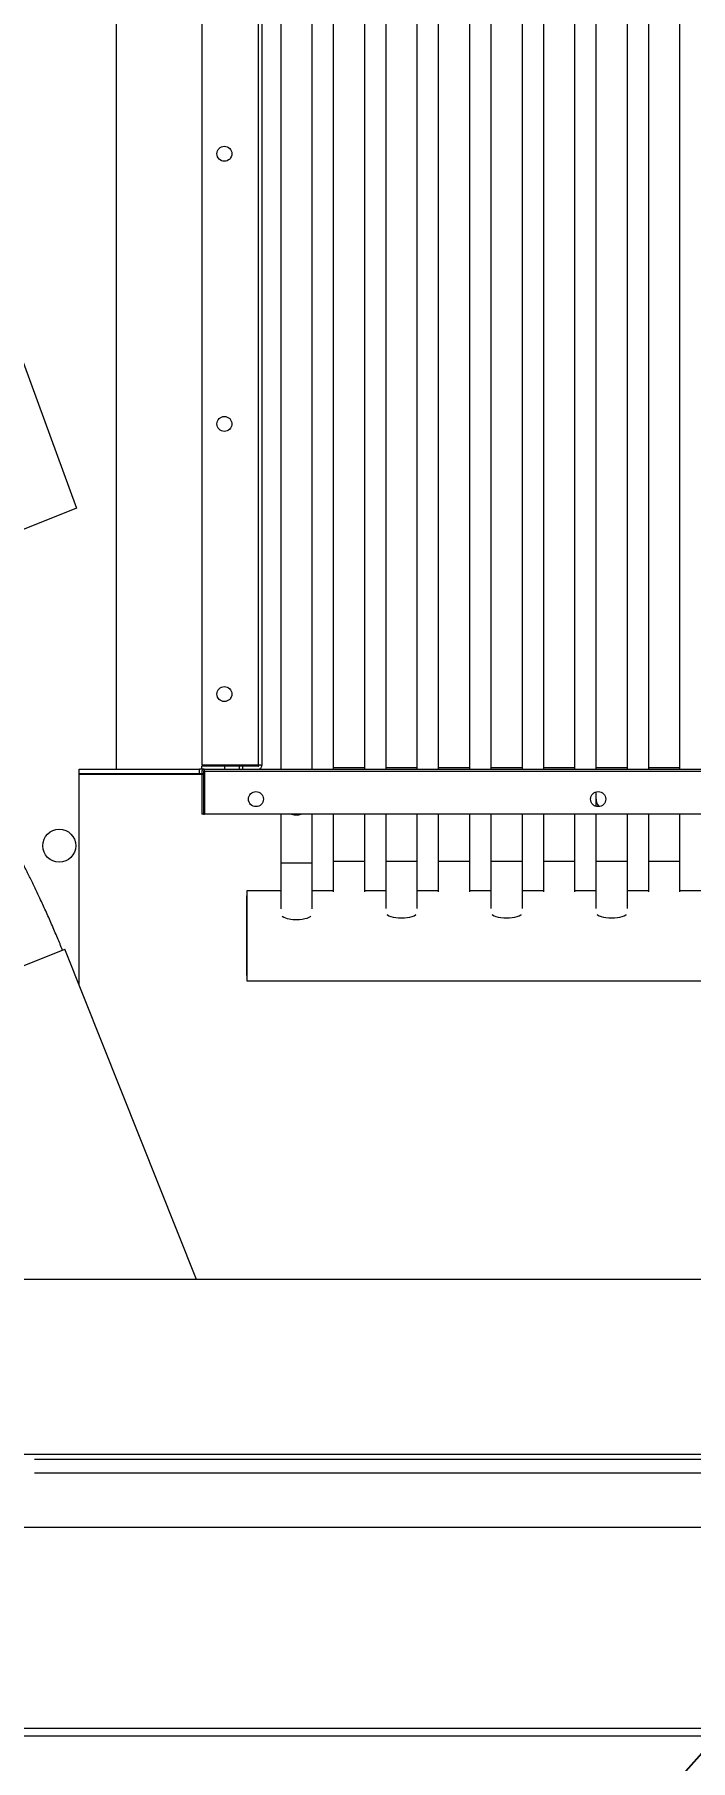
# Model space of a CAD drawing. Extents: x -2187 to 96136, y -11110 to 52208.
# Drawn here: x 51301 to 51738, y 18395 to 19545 of the extents above; entities that cross this region are included whole.
import ezdxf

# ---------------------------------------------------------------- set-up
doc = ezdxf.new("R2010")
doc.units = 0
doc.header["$LTSCALE"] = 1000
doc.header["$MEASUREMENT"] = 0
doc.linetypes.add('ACAD_ISO02W100', pattern=[15, 12, -3])
doc.layers.add('洗衣房设备', color=4, linetype='Continuous')
doc.styles.add('-黑体', font='simhei.ttf')
doc.styles.add('HZHT', font='hztxt_e.shx', dxfattribs={"width": 1.5, "bigfont": 'hztxt.shx'})
doc.dimstyles.new('75', dxfattribs={"dimscale": 100, "dimtxt": 3, "dimasz": 1, "dimexe": 1, "dimexo": 1, "dimgap": 0.2, "dimtad": 1, "dimdec": 0, "dimrnd": 10, "dimzin": 0, "dimdsep": 46, "dimtxsty": 'HZHT', "dimblk1": 'ARCHTICK', "dimblk2": 'ARCHTICK', "dimsah": 1, "dimcen": 1, "dimdle": 0.5, "dimclrd": 1, "dimclre": 1, "dimadec": 0, "dimazin": 0, "dimtfac": 1, "dimtdec": 0, "dimtix": 1, "dimtmove": 2, "dimatfit": 3, "dimfxl": 0, "dimtolj": 1, "dimtzin": 0, "dimarcsym": 0})

# ---------------------------------------------------------------- blocks, each defined once
blk = doc.blocks.new('_ArchTick')
at = {"color": 0, "linetype": 'ByBlock', "const_width": 0.4}
blk.add_lwpolyline([(-0.5, -0.5), (0.5, 0.5)], dxfattribs=at)
blk = doc.blocks.new('*D129')
at = {"color": 1, "linetype": 'ACAD_ISO02W100', "lineweight": -2, "ltscale": 750}
for p, q in [((50290.1, 18544.5), (50290.1, 17223.5)), ((52300.1, 18544.5), (52300.1, 17223.5)), ((50240.1, 17323.5), (50759.4, 17323.5)), ((52350.1, 17323.5), (51628.6, 17323.5))]:
    blk.add_line(p, q, dxfattribs=at)
at = {"layer": 'Defpoints', "color": 0, "linetype": 'ACAD_ISO02W100', "ltscale": 750}
for p in [(50290.1, 18644.5), (52300.1, 18644.5), (52300.1, 17323.5)]:
    blk.add_point(p, dxfattribs=at)
at = {"color": 1, "linetype": 'ACAD_ISO02W100', "lineweight": -2, "ltscale": 750, "xscale": 100, "yscale": 100, "zscale": 100, "rotation": 180}
blk.add_blockref('_ArchTick', (50290.1, 17323.5), dxfattribs=at)
at = {"color": 1, "linetype": 'ACAD_ISO02W100', "lineweight": -2, "ltscale": 750, "xscale": 100, "yscale": 100, "zscale": 100}
blk.add_blockref('_ArchTick', (52300.1, 17323.5), dxfattribs=at)
at = {"color": 0, "linetype": 'ACAD_ISO02W100', "ltscale": 750, "insert": (51194, 17475.1), "char_height": 300, "attachment_point": 2, "style": '-黑体'}
blk.add_mtext('\\A1;2070', dxfattribs=at)

msp = doc.modelspace()

# ---------------------------------------------------------------- linework, layer by layer
at = {"color": 7, "linetype": 'Continuous', "lineweight": 15}
for p, q in [((51355.097, 20058.501), (51355.097, 19055.501)), ((51464.597, 20055.501), (51464.597, 19055.501)), ((51485.597, 19055.501), (51485.597, 20055.501)), ((51499.597, 20055.501), (51499.597, 19056.501)), ((51520.597, 19056.501), (51520.597, 20055.501)), ((51534.597, 20055.501), (51534.597, 19056.501)), ((51555.597, 19056.501), (51555.597, 20055.501)), ((51569.597, 20055.501), (51569.597, 19056.501)), ((51590.597, 19056.501), (51590.597, 20055.501)), ((51604.597, 20055.501), (51604.597, 19056.501)), ((51625.597, 19056.501), (51625.597, 20055.501)), ((51639.597, 20055.501), (51639.597, 19056.501)), ((51660.597, 19056.501), (51660.597, 20055.501)), ((51674.597, 20055.501), (51674.597, 19056.501)), ((51695.597, 19056.501), (51695.597, 20055.501)), ((51709.597, 20055.501), (51709.597, 19056.501)), ((51730.597, 19056.501), (51730.597, 20055.501)), ((51412.097, 20052.794), (51412.097, 19058.208)), ((51449.697, 20052.794), (51449.697, 19058.208)), ((51452.097, 20053.101), (51452.097, 19057.901)), ((51251.49, 19438.994), (51328.54, 19229.348)), ((51328.54, 19229.348), (51210.476, 19182.342)), ((51330.263, 19055.501), (51410.597, 19055.501)), ((51330.263, 19052.501), (51330.263, 19055.501)), ((51412.097, 19055.501), (51410.597, 19055.501)), ((51410.597, 19052.501), (51410.597, 19055.501)), ((51449.697, 19058.208), (51412.097, 19058.208)), ((51449.697, 19057.501), (51412.097, 19057.501)), ((51412.097, 19055.501), (51412.097, 19057.501)), ((51413.497, 19055.501), (51412.097, 19055.501)), ((51413.497, 19055.501), (52166.697, 19055.501)), ((51413.497, 19055.501), (52166.697, 19055.501)), ((51427.097, 19057.501), (51427.097, 19055.501)), ((51437.097, 19055.501), (51437.097, 19057.501)), ((51439.097, 19058.208), (51439.097, 19055.501)), ((51450.097, 19058.175), (51450.097, 19057.901)), ((51499.597, 19056.501), (51499.597, 19055.501)), ((51520.597, 19055.501), (51520.597, 19056.501)), ((51534.597, 19056.501), (51534.597, 19055.501)), ((51555.597, 19055.501), (51555.597, 19056.501)), ((51569.597, 19056.501), (51569.597, 19055.501)), ((51590.597, 19055.501), (51590.597, 19056.501)), ((51604.597, 19056.501), (51604.597, 19055.501)), ((51625.597, 19055.501), (51625.597, 19056.501)), ((51639.597, 19056.501), (51639.597, 19055.501)), ((51660.597, 19055.501), (51660.597, 19056.501)), ((51674.597, 19056.501), (51674.597, 19055.501)), ((51695.597, 19055.501), (51695.597, 19056.501)), ((51709.597, 19056.501), (51709.597, 19055.501)), ((51730.597, 19055.501), (51730.597, 19056.501)), ((51330.097, 19052.101), (51330.097, 18912.193)), ((51330.263, 19052.501), (51410.597, 19052.501)), ((51410.597, 19052.501), (51412.097, 19052.501)), ((51412.097, 19054.101), (51412.097, 19025.501)), ((51412.097, 19052.501), (51413.804, 19052.501)), ((51412.097, 19052.101), (51413.804, 19052.101)), ((51413.097, 19054.101), (51413.097, 19025.501)), ((51413.497, 19054.501), (51413.746, 19054.501)), ((51413.804, 19054.101), (51413.804, 19025.501)), ((51413.804, 19054.101), (52166.39, 19054.101)), ((51413.804, 19054.101), (52166.39, 19054.101)), ((51674.597, 19040.271), (51674.597, 19036.501)), ((51674.597, 19036.501), (51674.597, 19030.732)), ((51413.097, 19025.501), (51412.097, 19025.501)), ((51413.097, 19025.501), (51413.804, 19025.501)), ((52166.39, 19025.501), (51413.804, 19025.501)), ((52166.39, 19025.501), (51413.804, 19025.501)), ((51464.597, 19025.501), (51464.597, 18993.134)), ((51485.597, 18993.134), (51485.597, 19025.501)), ((51499.597, 19025.501), (51499.597, 18994.134)), ((51520.597, 18994.134), (51520.597, 19025.501)), ((51534.597, 19025.501), (51534.597, 18994.134)), ((51555.597, 18994.134), (51555.597, 19025.501)), ((51569.597, 19025.501), (51569.597, 18994.134)), ((51590.597, 18994.134), (51590.597, 19025.501)), ((51604.597, 19025.501), (51604.597, 18994.134)), ((51625.597, 18994.134), (51625.597, 19025.501)), ((51639.597, 19025.501), (51639.597, 18994.134)), ((51660.597, 18994.134), (51660.597, 19025.501)), ((51674.597, 19025.501), (51674.597, 18994.134)), ((51695.597, 18994.134), (51695.597, 19025.501)), ((51709.597, 19025.501), (51709.597, 18994.134)), ((51730.597, 18994.134), (51730.597, 19025.501)), ((51464.597, 18993.134), (51464.597, 18962.321)), ((51485.597, 18962.321), (51485.597, 18993.134)), ((51499.597, 18994.134), (51499.597, 18973.699)), ((51520.597, 18973.699), (51520.597, 18994.134)), ((51534.597, 18994.134), (51534.597, 18962.625)), ((51555.597, 18962.625), (51555.597, 18994.134)), ((51569.597, 18994.134), (51569.597, 18973.699)), ((51590.597, 18973.699), (51590.597, 18994.134)), ((51604.597, 18994.134), (51604.597, 18962.625)), ((51625.597, 18962.625), (51625.597, 18994.134)), ((51639.597, 18994.134), (51639.597, 18973.699)), ((51660.597, 18973.699), (51660.597, 18994.134)), ((51674.597, 18994.134), (51674.597, 18962.625)), ((51695.597, 18962.625), (51695.597, 18994.134)), ((51709.597, 18994.134), (51709.597, 18973.699)), ((51730.597, 18973.699), (51730.597, 18994.134)), ((51464.597, 18974.501), (51442.097, 18974.501)), ((51442.097, 18974.501), (51442.097, 18944.501)), ((51499.597, 18974.501), (51485.597, 18974.501)), ((51534.597, 18974.501), (51520.597, 18974.501)), ((51569.597, 18974.501), (51555.597, 18974.501)), ((51604.597, 18974.501), (51590.597, 18974.501)), ((51639.597, 18974.501), (51625.597, 18974.501)), ((51674.597, 18974.501), (51660.597, 18974.501)), ((51709.597, 18974.501), (51695.597, 18974.501)), ((51744.597, 18974.501), (51730.597, 18974.501)), ((51442.097, 18918.001), (51442.097, 18971.001)), ((51442.097, 18944.501), (51442.097, 18914.501)), ((51019.776, 18815.707), (51320.794, 18935.558)), ((51408.41, 18715.501), (51320.794, 18935.558)), ((51442.097, 18914.501), (51768.097, 18914.501)), ((51442.097, 18914.501), (51768.097, 18914.501)), ((51765.097, 18715.501), (50765.097, 18715.501)), ((51765.097, 18715.501), (50765.097, 18715.501)), ((51761.697, 18598.901), (50768.497, 18598.901)), ((51761.697, 18598.901), (50768.497, 18598.901)), ((51761.697, 18595.501), (51300.597, 18595.501)), ((51761.697, 18595.501), (51300.597, 18595.501)), ((51763.097, 18586.501), (51300.597, 18586.501)), ((51763.097, 18586.501), (51300.597, 18586.501)), ((51285.097, 18550.501), (51775.097, 18550.501)), ((51285.097, 18550.501), (51775.097, 18550.501)), ((50765.097, 18416.601), (51765.097, 18416.601)), ((50765.097, 18416.601), (51765.097, 18416.601)), ((50765.097, 18411.501), (51765.097, 18411.501)), ((50765.097, 18411.501), (51765.097, 18411.501))]:
    msp.add_line(p, q, dxfattribs=at)
at = {"color": 8, "linetype": 'Continuous', "lineweight": 15}
for p, q in [((51499.597, 19056.501), (51510.097, 19056.501)), ((51510.097, 19056.501), (51520.597, 19056.501)), ((51534.597, 19056.501), (51545.097, 19056.501)), ((51545.097, 19056.501), (51555.597, 19056.501)), ((51569.597, 19056.501), (51580.097, 19056.501)), ((51580.097, 19056.501), (51590.597, 19056.501)), ((51604.597, 19056.501), (51615.097, 19056.501)), ((51615.097, 19056.501), (51625.597, 19056.501)), ((51639.597, 19056.501), (51650.097, 19056.501)), ((51650.097, 19056.501), (51660.597, 19056.501)), ((51674.597, 19056.501), (51685.097, 19056.501)), ((51685.097, 19056.501), (51695.597, 19056.501)), ((51709.597, 19056.501), (51720.097, 19056.501)), ((51720.097, 19056.501), (51730.597, 19056.501)), ((51330.097, 19052.101), (51412.097, 19052.101)), ((51464.597, 18993.134), (51475.097, 18993.134)), ((51475.097, 18993.134), (51485.597, 18993.134)), ((51499.597, 18994.134), (51510.097, 18994.134)), ((51510.097, 18994.134), (51520.597, 18994.134)), ((51534.597, 18994.134), (51545.097, 18994.134)), ((51545.097, 18994.134), (51555.597, 18994.134)), ((51569.597, 18994.134), (51580.097, 18994.134)), ((51580.097, 18994.134), (51590.597, 18994.134)), ((51604.597, 18994.134), (51615.097, 18994.134)), ((51615.097, 18994.134), (51625.597, 18994.134)), ((51639.597, 18994.134), (51650.097, 18994.134)), ((51650.097, 18994.134), (51660.597, 18994.134)), ((51674.597, 18994.134), (51685.097, 18994.134)), ((51685.097, 18994.134), (51695.597, 18994.134)), ((51709.597, 18994.134), (51720.097, 18994.134)), ((51720.097, 18994.134), (51730.597, 18994.134))]:
    msp.add_line(p, q, dxfattribs=at)
at = {"color": 8, "linetype": 'Continuous', "lineweight": 15, "flags": 128}
for points in [[(51475.097, 18955.341), (51477.026, 18955.402), (51478.89, 18955.583), (51480.624, 18955.879), (51482.17, 18956.278), (51483.476, 18956.768), (51484.496, 18957.331), (51484.649, 18957.441)], [(51535.27, 18958.667), (51535.697, 18958.331), (51536.717, 18957.768), (51538.023, 18957.278), (51539.569, 18956.879), (51541.304, 18956.583), (51543.167, 18956.402), (51545.097, 18956.341)], [(51545.097, 18956.341), (51547.026, 18956.402), (51548.89, 18956.583), (51550.624, 18956.879), (51552.17, 18957.278), (51553.476, 18957.768), (51554.496, 18958.331), (51554.924, 18958.667)], [(51605.27, 18958.667), (51605.697, 18958.331), (51606.717, 18957.768), (51608.023, 18957.278), (51609.569, 18956.879), (51611.304, 18956.583), (51613.167, 18956.402), (51615.097, 18956.341)], [(51615.097, 18956.341), (51617.026, 18956.402), (51618.89, 18956.583), (51620.624, 18956.879), (51622.17, 18957.278), (51623.476, 18957.768), (51624.496, 18958.331), (51624.924, 18958.667)], [(51675.27, 18958.667), (51675.697, 18958.331), (51676.717, 18957.768), (51678.023, 18957.278), (51679.569, 18956.879), (51681.304, 18956.583), (51683.167, 18956.402), (51685.097, 18956.341)], [(51685.097, 18956.341), (51687.026, 18956.402), (51688.89, 18956.583), (51690.624, 18956.879), (51692.17, 18957.278), (51693.476, 18957.768), (51694.496, 18958.331), (51694.924, 18958.667)]]:
    msp.add_lwpolyline(points, dxfattribs=at)
at = {"color": 7, "linetype": 'Continuous', "lineweight": 15}
for centre, radius in [((51427.097, 19465.501), 5), ((51427.097, 19285.501), 5), ((51427.097, 19105.501), 5), ((51448.097, 19035.501), 5), ((51676.097, 19035.501), 5), ((51317.097, 19004.501), 11)]:
    msp.add_circle(centre, radius, dxfattribs=at)
for centre, start, end in [((51685.097, 19036.501), 180, 214.756788), ((51475.097, 19035.501), 252.24721, 287.75279)]:
    msp.add_arc(centre, 10.5, start, end, dxfattribs=at)
at = {"color": 8, "linetype": 'Continuous', "lineweight": 15}
msp.add_arc((51474.019, 18973.211), 17.903, 241.748314, 273.452204, dxfattribs=at)
at = {"color": 7, "linetype": 'Continuous', "lineweight": 15}
msp.add_open_spline([(51319.259, 18934.947), (51318.143, 18937.644), (51315.765, 18943.389), (51312.019, 18952.081), (51308.129, 18960.885), (51304.335, 18969.194), (51300.745, 18976.795), (51297.307, 18983.811), (51294.043, 18990.21), (51290.956, 18996.013), (51288.208, 19000.975), (51285.865, 19005.059), (51283.95, 19008.296), (51282.578, 19010.568), (51281.634, 19012.118), (51280.861, 19013.383), (51279.853, 19015.026), (51278.443, 19017.328), (51276.653, 19020.277), (51274.576, 19023.792), (51272.419, 19027.668), (51270.275, 19031.949), (51268.286, 19036.585), (51266.519, 19041.62), (51265.089, 19046.594), (51263.93, 19051.147), (51262.932, 19055.274), (51261.965, 19059.291), (51261.01, 19063.139), (51260.105, 19066.607), (51259.246, 19069.734), (51258.298, 19073.006), (51257.111, 19076.852), (51255.606, 19081.361), (51253.81, 19086.305), (51251.771, 19091.567), (51249.739, 19096.546), (51247.818, 19101.09), (51246.149, 19104.942), (51244.617, 19108.412), (51243.289, 19111.378), (51242.184, 19113.816), (51241.312, 19115.728), (51240.507, 19117.482), (51239.537, 19119.584), (51238.161, 19122.542), (51236.294, 19126.521), (51233.913, 19131.544), (51231.243, 19137.127), (51228.349, 19143.151), (51225.299, 19149.489), (51221.93, 19156.506), (51218.265, 19164.189), (51215.786, 19169.489), (51214.494, 19172.25)], degree=3, knots=[0, 0, 0, 0, 0.03367061, 0.07173406, 0.10916392, 0.14448219, 0.17664963, 0.2055024, 0.23393036, 0.25916706, 0.28177169, 0.30079815, 0.31606403, 0.32755957, 0.33273059, 0.33727352, 0.34450543, 0.35482553, 0.368208, 0.38426571, 0.40204826, 0.41954907, 0.43914406, 0.46040628, 0.48137141, 0.49834076, 0.51423912, 0.53000537, 0.545681, 0.55964525, 0.5710842, 0.58286674, 0.59864869, 0.61721915, 0.63733969, 0.65891071, 0.68185744, 0.6989467, 0.71542005, 0.72997037, 0.74244027, 0.75270874, 0.76068684, 0.76654346, 0.77479823, 0.78730003, 0.80414292, 0.82541977, 0.8512109, 0.87513144, 0.90198499, 0.93176298, 0.96444285, 1, 1, 1, 1], dxfattribs=at)
for points in [[(51413.497, 19055.501), (51413.313, 19055.48), (51412.946, 19055.438), (51412.484, 19055.114), (51412.16, 19054.652), (51412.118, 19054.285), (51412.097, 19054.101)], [(51413.804, 19054.101), (51413.778, 19054.285), (51413.727, 19054.652), (51413.65, 19055.114), (51413.573, 19055.438), (51413.522, 19055.48), (51413.497, 19055.501)], [(51452.097, 19057.901), (51452.061, 19057.927), (51451.988, 19057.978), (51451.433, 19058.055), (51450.64, 19058.132), (51450.011, 19058.183), (51449.697, 19058.208)], [(51449.697, 19058.208), (51449.749, 19058.183), (51449.854, 19058.132), (51449.986, 19058.055), (51450.079, 19057.978), (51450.091, 19057.927), (51450.097, 19057.901)], [(51449.697, 19057.501), (51449.749, 19057.507), (51449.854, 19057.519), (51449.986, 19057.612), (51450.079, 19057.744), (51450.091, 19057.849), (51450.097, 19057.901)], [(51449.697, 19055.501), (51450.011, 19055.537), (51450.64, 19055.609), (51451.433, 19056.164), (51451.988, 19056.958), (51452.061, 19057.587), (51452.097, 19057.901)], [(51330.263, 19052.501), (51330.249, 19052.495), (51330.222, 19052.483), (51330.18, 19052.391), (51330.138, 19052.258), (51330.111, 19052.154), (51330.097, 19052.101)], [(51413.497, 19054.501), (51413.444, 19054.495), (51413.339, 19054.483), (51413.207, 19054.391), (51413.115, 19054.258), (51413.103, 19054.154), (51413.097, 19054.101)], [(51413.804, 19054.101), (51413.778, 19054.154), (51413.727, 19054.258), (51413.65, 19054.391), (51413.573, 19054.483), (51413.522, 19054.495), (51413.497, 19054.501)]]:
    msp.add_open_spline(points, degree=3, dxfattribs=at)

# ---------------------------------------------------------------- dimensions: what is measured, and where the dimension line sits
at = {"color": 1, "linetype": 'ACAD_ISO02W100', "ltscale": 750}
dim = msp.add_linear_dim(base=(52300.097, 17323.451), p1=(50290.097, 18644.501), p2=(52300.097, 18644.501), angle=180, text='2070', dimstyle='75', override={"dimtxsty": '-黑体', "dimfxl": 3.25}, dxfattribs=at)
dim.commit()
dim.dimension.update_dxf_attribs({"geometry": '*D129', "text_midpoint": (51193.999, 17323.451), "dimtype": 160})

# ---------------------------------------------------------------- leaders
at = {"layer": '洗衣房设备', "color": 2, "linetype": 'ACAD_ISO02W100', "ltscale": 750}
msp.add_leader([(52054.844, 18747.704), (51493.03, 18116.862)], dimstyle='75', override={"dimscale": 50, "dimgap": 0.2, "dimtad": 0, "dimfxl": 0.5, "dimfxlon": 1}, dxfattribs=at)

doc.saveas('drawing.dxf')
